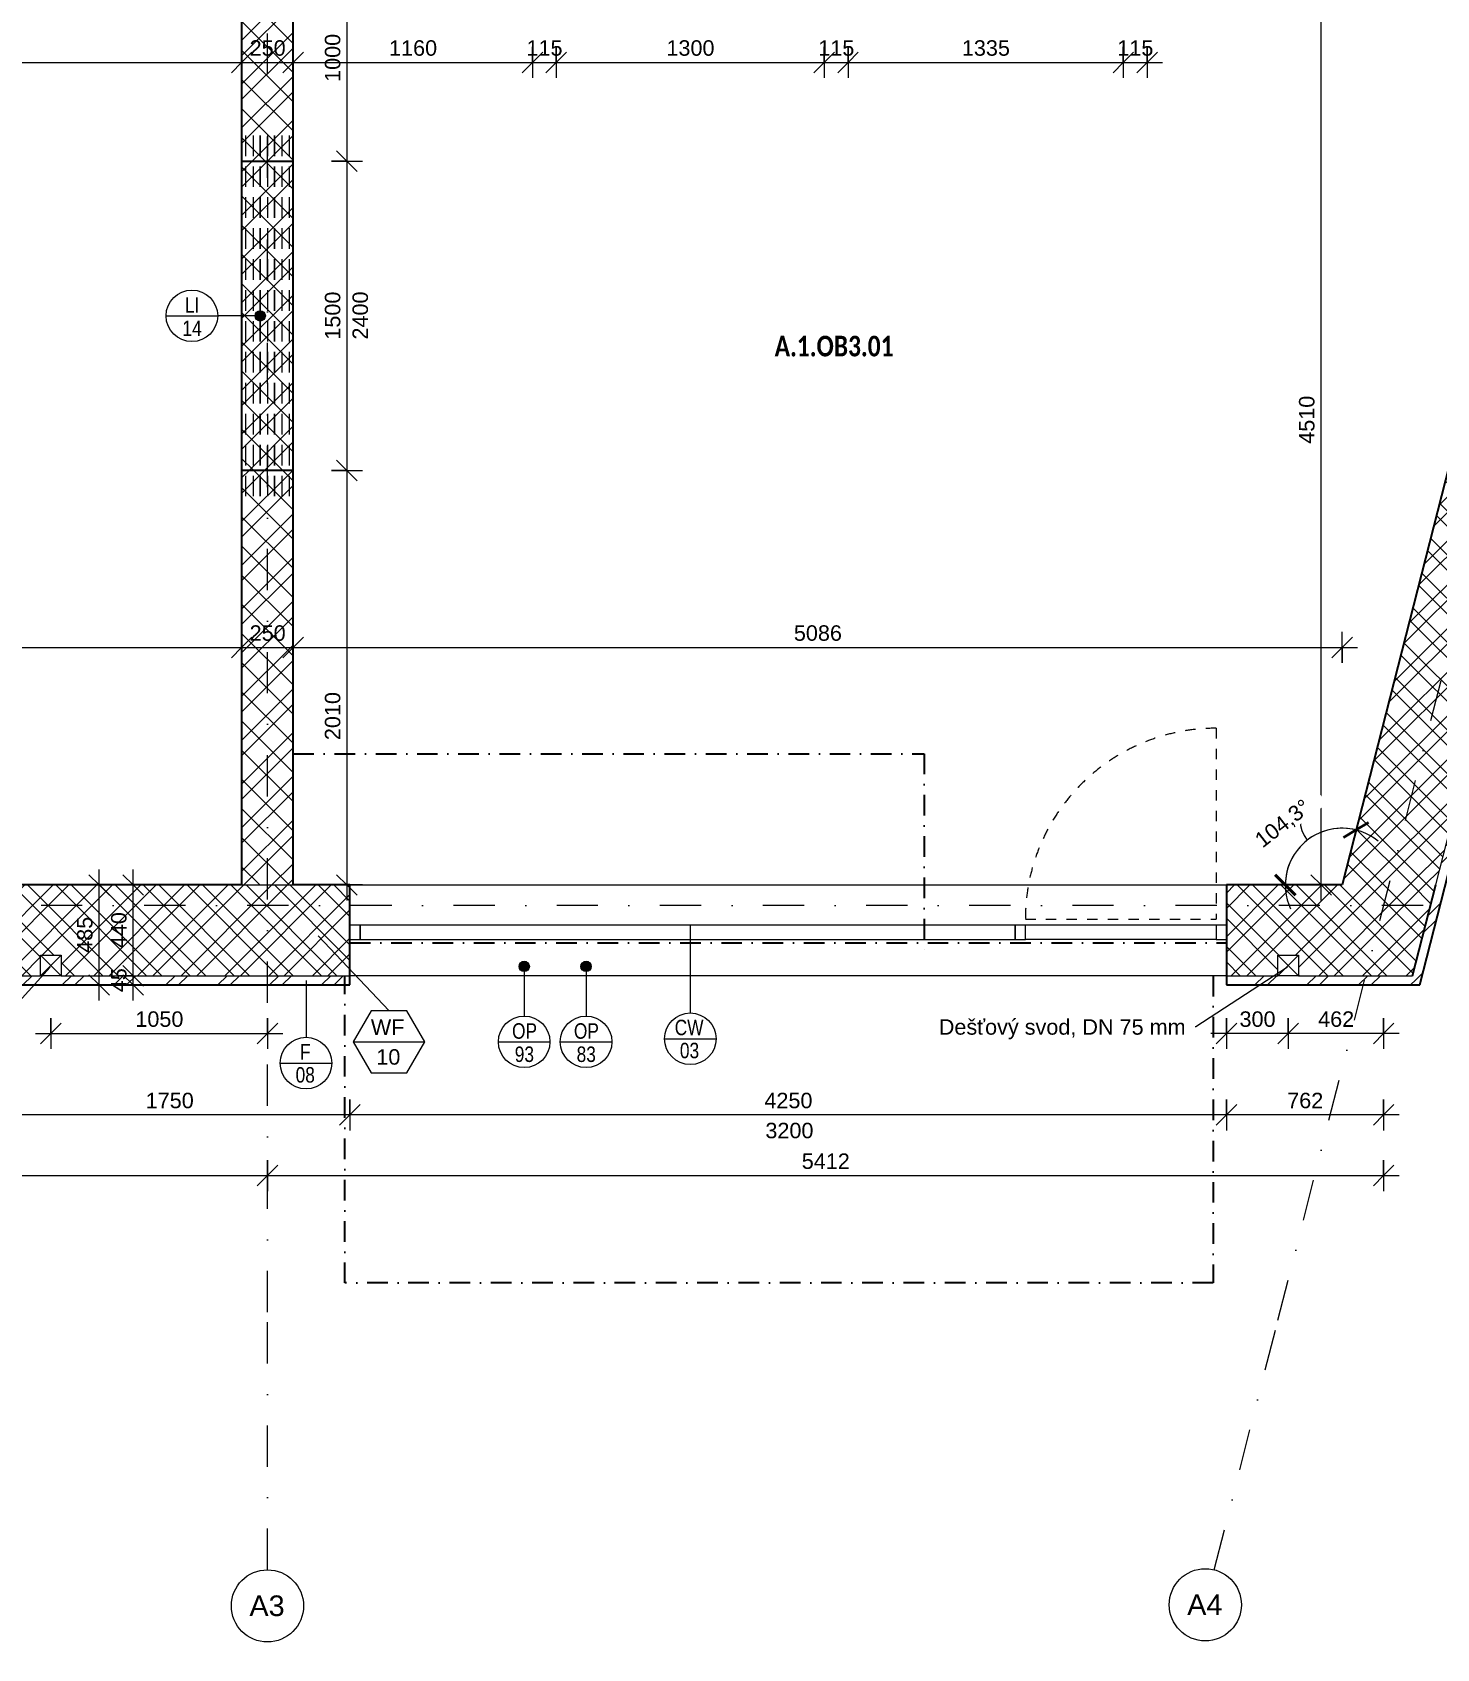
# Model space of a CAD drawing. Header units: millimetres. Extents: x -2616 to 42510, y -3604 to 14792.
# Drawn here: x 15060 to 21869, y -3604 to 4235 of the extents above; entities that cross this region are included whole.
import ezdxf

# ---------------------------------------------------------------- set-up
doc = ezdxf.new("R2010")
doc.units = ezdxf.units.MM
for name, pattern in [('HA_Dash_2mm-S1mm', [100, 50, -50]), ('HA_Dash_3mm-S1mm', [150, 100, -50]), ('HA_DashDot_10mm-S3mm', [500, 200, -150, 0, -150]), ('HA_DashDot_4mm-S1mm', [200, 100, -50, 0, -50])]:
    doc.linetypes.add(name, pattern=pattern)
for name, color, linetype, lineweight in [('A-____-____-DIMS', 9, 'Continuous', 5), ('A-____-____-DIMS-50', 9, 'Continuous', 5), ('A-AREA-____-IDEN', 9, 'Continuous', 9), ('A-DOOR-____-OTLN', 9, 'Continuous', 9), ('A-FLOR-____-OVHD', 9, 'HA_DashDot_4mm-S1mm', 25), ('A-GENM-____-HDLN', 9, 'HA_Dash_3mm-S1mm', 9), ('A-GENM-____-IDEN', 9, 'Continuous', 9), ('A-GENM-____-OTLN', 9, 'Continuous', 9), ('A-GLAZ-CURT-MCUT', 9, 'Continuous', 5), ('A-GLAZ-CURT-OTLN', 9, 'Continuous', 5), ('A-GLAZ-CWMG-MCUT', 9, 'Continuous', 5), ('A-GLAZ-CWMG-OTLN', 9, 'Continuous', 5), ('A-WALL-____-IDEN', 9, 'Continuous', 9), ('A-WALL-____-MCUT', 9, 'Continuous', 25), ('A-WALL-____-OTLN', 9, 'Continuous', 9), ('A-WALL-____-PATT', 9, 'Continuous', 25), ('G-____-____-TEXT', 9, 'Continuous', 5), ('I-WALL-____-MCUT', 9, 'Continuous', 25), ('M-HVAC-DUCT-OTLN', 9, 'Continuous', 9), ('S-GRID-____-IDEN', 9, 'Continuous', 9), ('S-GRID-____-OTLN', 9, 'Continuous', 5)]:
    doc.layers.add(name, color=color, linetype=linetype, lineweight=lineweight)
doc.styles.add('Arial', font='arial.ttf', dxfattribs={"height": 100})
doc.styles.add('Arial_1', font='arial.ttf', dxfattribs={"height": 75})
doc.styles.add('Arial_2', font='arial.ttf', dxfattribs={"width": 0.8, "height": 75})
doc.styles.add('Calibri_B', font='calibrib.ttf', dxfattribs={"width": 0.8, "height": 100})
doc.dimstyles.new('Diagonal_-_1_5mm_Arial', dxfattribs={"dimscale": 304.8, "dimtxt": 76.519455, "dimasz": 0.328084, "dimexe": 0.393701, "dimexo": 0.246063, "dimgap": 0.287073, "dimtad": 1, "dimdec": 0, "dimzin": 0, "dimdsep": 46, "dimtxsty": 'Arial_1', "dimblk1": 'OBLIQUE', "dimblk2": 'OBLIQUE', "dimsah": 1, "dimcen": 0.09, "dimdle": 0.393701, "dimadec": 1, "dimazin": 0, "dimtfac": 1, "dimtdec": 4, "dimtix": 1, "dimtmove": 1, "dimatfit": 3, "dimfxl": 1, "dimtvp": 1, "dimtfill": 1, "dimtolj": 1, "dimtzin": 0, "dimarcsym": 2})
doc.dimstyles.new('Inner_Dimensions', dxfattribs={"dimscale": 304.8, "dimtxt": 76.519455, "dimasz": 0.328084, "dimexe": 0.246063, "dimexo": 0.0625, "dimgap": 0.032808, "dimtad": 1, "dimdec": 0, "dimzin": 0, "dimdsep": 46, "dimtxsty": 'Arial_1', "dimblk1": 'OBLIQUE', "dimblk2": 'OBLIQUE', "dimsah": 1, "dimcen": 0.09, "dimdle": 0.246063, "dimazin": 0, "dimtfac": 1, "dimtdec": 4, "dimtix": 1, "dimtmove": 0, "dimatfit": 3, "dimfxl": 0.246063, "dimfxlon": 1, "dimtvp": 1, "dimtolj": 1, "dimtzin": 0, "dimlwd": 9, "dimlwe": 9, "dimarcsym": 2})
doc.dimstyles.new('Inner_Dimensions_2', dxfattribs={"dimscale": 304.8, "dimtxt": 76.519455, "dimasz": 0.328084, "dimexe": 0.246063, "dimexo": 0.0625, "dimgap": 0.032808, "dimtad": 1, "dimdec": 0, "dimzin": 0, "dimdsep": 46, "dimtxsty": 'Arial_1', "dimblk1": 'OBLIQUE', "dimblk2": 'OBLIQUE', "dimsah": 1, "dimcen": 0.09, "dimdle": 0.246063, "dimazin": 0, "dimtfac": 1, "dimtdec": 4, "dimtix": 1, "dimtmove": 2, "dimatfit": 3, "dimfxl": 0.246063, "dimfxlon": 1, "dimtvp": 1, "dimtolj": 1, "dimtzin": 0, "dimlwd": 9, "dimlwe": 9, "dimarcsym": 2})
pattern_1 = [(45, (0, 0), (-106.066, 106.066), []), (45, (75, 0), (-106.066, 106.066), []), (315, (0, 0), (106.066, 106.066), []), (315, (75, 0), (106.066, 106.066), [])]
pattern_2 = [(45, (0, 0), (-106.066, 106.066), []), (45, (75, 0), (-106.066, 106.066), []), (315, (0, 0), (70.7107, 70.7107), [])]
pattern_3 = [(45, (0, 0), (-125.7236, 125.7236), []), (45, (0, 190.5), (-125.7236, 125.7236), [])]

# ---------------------------------------------------------------- blocks, each defined once
blk = doc.blocks.new('Systémový panel - Sklo-2012829-DSP_1NP-A')
at = {"layer": 'A-GLAZ-CURT-MCUT'}
for p, q in [((1587.5, 0), (-1587.5, 0)), ((-1587.5, 0), (-1587.5, -70)), ((1587.5, -70), (1587.5, 0)), ((-1587.5, -70), (1587.5, -70))]:
    blk.add_line(p, q, dxfattribs=at)
blk = doc.blocks.new('Obdélníková příčel - 50x70mm EXT-2011740-DSP_1NP-A')
at = {"layer": 'A-GLAZ-CWMG-MCUT'}
for p, q in [((-50, 70), (0, 70)), ((-50, 0), (-50, 70)), ((0, 0), (-50, 0)), ((0, 70), (0, 0))]:
    blk.add_line(p, q, dxfattribs=at)
blk = doc.blocks.new('ABMV_CW_Single_Swing_Generic - Ex_Glass_SKLOPNE-2012392-DSP_1NP-A')
at = {"layer": 'A-DOOR-____-OTLN', "linetype": 'HA_Dash_2mm-S1mm', "lineweight": 5}
for p in [(462.5, 955), (-462.5, 30)]:
    blk.add_line(p, (462.5, 30), dxfattribs=at)
blk.add_arc((462.5, 30), 925, 90, 180, dxfattribs=at)
blk = doc.blocks.new('Obdélníková příčel - 50x70mm EXT-1501721-DSP_1NP-A')
at = {"layer": 'A-GLAZ-CWMG-OTLN'}
for p, q in [((14800, -95), (13875, -95)), ((14800, -165), (13875, -165))]:
    blk.add_line(p, q, dxfattribs=at)
blk = doc.blocks.new('Obdélníková příčel - 50x70mm EXT-2011734-DSP_1NP-A')
at = {"layer": 'A-GLAZ-CWMG-MCUT'}
for p, q in [((-25, 70), (25, 70)), ((-25, 0), (-25, 70)), ((25, 0), (-25, 0)), ((25, 70), (25, 0))]:
    blk.add_line(p, q, dxfattribs=at)
blk = doc.blocks.new('TB_Porotherm KP7_1750mm - TB_Porotherm KP7_1750mm-1974515-DSP_1NP-A')
at = {"layer": 'A-GENM-____-HDLN'}
for p, q in [((-875, 35), (875, 35)), ((-875, 0), (875, 0)), ((875, -35), (-875, -35))]:
    blk.add_line(p, q, dxfattribs=at)
blk = doc.blocks.new('Obdélníková příčel - 50x70mm EXT-2011748-DSP_1NP-A')
at = {"layer": 'A-GLAZ-CWMG-MCUT'}
for p, q in [((0, 70), (-50, 70)), ((-50, 70), (-50, 0)), ((-50, 0), (0, 0)), ((0, 0), (0, 70))]:
    blk.add_line(p, q, dxfattribs=at)
blk = doc.blocks.new('Grid - Radius 3_5mm-353793-DSP_1NP-A')
at = {"layer": 'S-GRID-____-IDEN'}
blk.add_circle((0, 0), 3.5, dxfattribs=at)
blk = doc.blocks.new('DIMBLOCK1-DSP_1NP-A')
at = {"layer": 'A-____-____-DIMS-50', "lineweight": 9}
for p, q in [((21309.1, 4610), (21259.1, 4660)), ((21234.1, 4610), (21384.1, 4610)), ((21309.1, 4610), (21234.1, 4610)), ((21309.1, 25), (21309.1, 4610)), ((21309.1, 4610), (21359.1, 4560)), ((21234.1, 100), (21384.1, 100)), ((21309.1, 100), (21234.1, 100)), ((21309.1, 100), (21259.1, 150)), ((21309.1, 100), (21359.1, 50))]:
    blk.add_line(p, q, dxfattribs=at)
at = {"layer": 'A-____-____-DIMS-50', "color": 0, "lineweight": 9, "insert": (21201.7, 2239.6), "char_height": 75, "width": 276.883, "attachment_point": 1, "rotation": 90, "line_spacing_factor": 0.941778, "style": 'Arial_1'}
blk.add_mtext('4510', dxfattribs=at)
blk = doc.blocks.new('_Oblique')
at = {"color": 0, "linetype": 'ByBlock', "lineweight": -2}
blk.add_line((-0.5, -0.5), (0.5, 0.5), dxfattribs=at)
blk = doc.blocks.new('DIMBLOCK56-DSP_1NP-A')
at = {"layer": 'A-____-____-DIMS-50', "lineweight": 9}
for p, q in [((16585.6, 4610), (16535.6, 4660)), ((16585.6, 4685), (16585.6, 3610)), ((16660.6, 4610), (16510.6, 4610)), ((16585.6, 4610), (16635.6, 4560)), ((16585.6, 4610), (16660.6, 4610)), ((16510.6, 3610), (16660.6, 3610)), ((16585.6, 3610), (16510.6, 3610)), ((16585.6, 3610), (16535.6, 3660)), ((16585.6, 3610), (16635.6, 3560))]:
    blk.add_line(p, q, dxfattribs=at)
at = {"layer": 'A-____-____-DIMS-50', "color": 0, "lineweight": 9, "insert": (16478.3, 3994.6), "char_height": 75, "width": 276.883, "attachment_point": 1, "rotation": 90, "line_spacing_factor": 0.941778, "style": 'Arial_1'}
blk.add_mtext('1000', dxfattribs=at)
blk = doc.blocks.new('DIMBLOCK57-DSP_1NP-A')
at = {"layer": 'A-____-____-DIMS-50', "lineweight": 9}
for p, q in [((16510.6, 3610), (16660.6, 3610)), ((16585.6, 3610), (16510.6, 3610)), ((16585.6, 3610), (16535.6, 3660)), ((16585.6, 3610), (16585.6, 2110)), ((16585.6, 3610), (16635.6, 3560)), ((16585.6, 2110), (16535.6, 2160)), ((16510.6, 2110), (16660.6, 2110)), ((16585.6, 2110), (16510.6, 2110)), ((16585.6, 2110), (16635.6, 2060))]:
    blk.add_line(p, q, dxfattribs=at)
at = {"layer": 'A-____-____-DIMS-50', "color": 0, "lineweight": 9, "insert": (16478.3, 2744.6), "char_height": 75, "width": 276.883, "attachment_point": 1, "rotation": 90, "line_spacing_factor": 0.941778, "style": 'Arial_1'}
blk.add_mtext('1500', dxfattribs=at)
blk = doc.blocks.new('DIMBLOCK58-DSP_1NP-A')
at = {"layer": 'A-____-____-DIMS-50', "lineweight": 9}
for p, q in [((16585.6, 2110), (16535.6, 2160)), ((16510.6, 2110), (16660.6, 2110)), ((16585.6, 2110), (16510.6, 2110)), ((16585.6, 2110), (16585.6, 25)), ((16585.6, 2110), (16635.6, 2060)), ((16660.6, 100), (16510.6, 100)), ((16585.6, 100), (16535.6, 150)), ((16585.6, 100), (16635.6, 50)), ((16585.6, 100), (16660.6, 100))]:
    blk.add_line(p, q, dxfattribs=at)
at = {"layer": 'A-____-____-DIMS-50', "color": 0, "lineweight": 9, "insert": (16478.3, 802.6), "char_height": 75, "width": 276.883, "attachment_point": 1, "rotation": 90, "line_spacing_factor": 0.941778, "style": 'Arial_1'}
blk.add_mtext('2010', dxfattribs=at)
blk = doc.blocks.new('DIMBLOCK89-DSP_1NP-A')
at = {"layer": 'A-____-____-DIMS-50', "lineweight": 9}
for p, q in [((20850, -940), (20850, -1090)), ((20850, -1015), (20850, -940)), ((21612.3, -940), (21612.3, -1090)), ((21612.3, -1015), (21612.3, -940)), ((20850, -1015), (20800, -1065)), ((20850, -1015), (20900, -965)), ((21687.3, -1015), (20850, -1015)), ((21612.3, -1015), (21562.3, -1065)), ((21612.3, -1015), (21662.3, -965))]:
    blk.add_line(p, q, dxfattribs=at)
at = {"layer": 'A-____-____-DIMS-50', "color": 0, "lineweight": 9, "insert": (21144.6, -907.6), "char_height": 75, "width": 207.662, "attachment_point": 1, "line_spacing_factor": 0.941778, "style": 'Arial_1'}
blk.add_mtext('762', dxfattribs=at)
blk = doc.blocks.new('DIMBLOCK90-DSP_1NP-A')
at = {"layer": 'A-____-____-DIMS-50', "lineweight": 9}
for p, q in [((16600, -940), (16600, -1090)), ((16600, -1015), (16600, -940)), ((20850, -940), (20850, -1090)), ((20850, -1015), (20850, -940)), ((16600, -1015), (16550, -1065)), ((16600, -1015), (16650, -965)), ((20850, -1015), (16600, -1015)), ((20850, -1015), (20800, -1065)), ((20850, -1015), (20900, -965))]:
    blk.add_line(p, q, dxfattribs=at)
at = {"layer": 'A-____-____-DIMS-50', "color": 0, "lineweight": 9, "insert": (18609.6, -907.6), "char_height": 75, "width": 276.883, "attachment_point": 1, "line_spacing_factor": 0.941778, "style": 'Arial_1'}
blk.add_mtext('4250', dxfattribs=at)
blk = doc.blocks.new('DIMBLOCK91-DSP_1NP-A')
at = {"layer": 'A-____-____-DIMS-50', "lineweight": 9}
for p, q in [((14850, -940), (14850, -1090)), ((14850, -1015), (14850, -940)), ((16600, -940), (16600, -1090)), ((16600, -1015), (16600, -940)), ((14850, -1015), (14800, -1065)), ((14850, -1015), (14900, -965)), ((16600, -1015), (14850, -1015)), ((16600, -1015), (16550, -1065)), ((16600, -1015), (16650, -965))]:
    blk.add_line(p, q, dxfattribs=at)
at = {"layer": 'A-____-____-DIMS-50', "color": 0, "lineweight": 9, "insert": (15609.6, -907.6), "char_height": 75, "width": 276.883, "attachment_point": 1, "line_spacing_factor": 0.941778, "style": 'Arial_1'}
blk.add_mtext('1750', dxfattribs=at)
blk = doc.blocks.new('DIMBLOCK117-DSP_1NP-A')
at = {"layer": 'A-____-____-DIMS-50', "lineweight": 9}
for p, q in [((8225, 1326.9), (8225, 1176.9)), ((8225, 1251.9), (8225, 1326.9)), ((8225, 1251.9), (8275, 1301.9)), ((16075, 1326.9), (16075, 1176.9)), ((16075, 1251.9), (16075, 1326.9)), ((16075, 1251.9), (16125, 1301.9)), ((8225, 1251.9), (8175, 1201.9)), ((8225, 1251.9), (16075, 1251.9)), ((16075, 1251.9), (16025, 1201.9))]:
    blk.add_line(p, q, dxfattribs=at)
at = {"layer": 'A-____-____-DIMS-50', "color": 0, "lineweight": 9, "insert": (12034.6, 1359.3), "char_height": 75, "width": 276.883, "attachment_point": 1, "line_spacing_factor": 0.941778, "style": 'Arial_1'}
blk.add_mtext('7850', dxfattribs=at)
blk = doc.blocks.new('DIMBLOCK118-DSP_1NP-A')
at = {"layer": 'A-____-____-DIMS-50', "lineweight": 9}
for p, q in [((16075, 1326.9), (16075, 1176.9)), ((16075, 1251.9), (16075, 1326.9)), ((16075, 1251.9), (16125, 1301.9)), ((16325, 1326.9), (16325, 1176.9)), ((16325, 1251.9), (16325, 1326.9)), ((16325, 1251.9), (16375, 1301.9)), ((16075, 1251.9), (16025, 1201.9)), ((16075, 1251.9), (16325, 1251.9)), ((16325, 1251.9), (16275, 1201.9))]:
    blk.add_line(p, q, dxfattribs=at)
at = {"layer": 'A-____-____-DIMS-50', "color": 0, "lineweight": 9, "insert": (16113.5, 1359.3), "char_height": 75, "width": 207.662, "attachment_point": 1, "line_spacing_factor": 0.941778, "style": 'Arial_1'}
blk.add_mtext('250', dxfattribs=at)
blk = doc.blocks.new('DIMBLOCK119-DSP_1NP-A')
at = {"layer": 'A-____-____-DIMS-50', "lineweight": 9}
for p, q in [((16325, 1326.9), (16325, 1176.9)), ((16325, 1251.9), (16325, 1326.9)), ((16325, 1251.9), (16375, 1301.9)), ((21410.8, 1176.9), (21410.8, 1326.9)), ((21410.8, 1251.9), (21460.8, 1301.9)), ((16325, 1251.9), (16275, 1201.9)), ((16325, 1251.9), (21485.8, 1251.9)), ((21410.8, 1251.9), (21360.8, 1201.9)), ((21410.8, 1251.9), (21410.8, 1176.9))]:
    blk.add_line(p, q, dxfattribs=at)
at = {"layer": 'A-____-____-DIMS-50', "color": 0, "lineweight": 9, "insert": (18752.5, 1359.3), "char_height": 75, "width": 276.883, "attachment_point": 1, "line_spacing_factor": 0.941778, "style": 'Arial_1'}
blk.add_mtext('5086', dxfattribs=at)
blk = doc.blocks.new('HA_TAG_GM_Products - Generic-588599-DSP_1NP-A')
at = {"layer": 'A-GENM-____-IDEN'}
blk.add_line((-2.5, 0), (2.5, 0), dxfattribs=at)
blk.add_circle((0, 0), 2.5, dxfattribs=at)
blk = doc.blocks.new('DIMBLOCK160-DSP_1NP-A')
at = {"layer": 'A-____-____-DIMS-50', "lineweight": 9}
for p, q in [((8100, -1234.2), (8100, -1384.2)), ((8100, -1309.2), (8100, -1234.2)), ((16200, -1234.2), (16200, -1384.2)), ((16200, -1309.2), (16200, -1234.2)), ((8100, -1309.2), (8050, -1359.2)), ((8100, -1309.2), (8150, -1259.2)), ((8100, -1309.2), (16200, -1309.2)), ((16200, -1309.2), (16150, -1359.2)), ((16200, -1309.2), (16250, -1259.2))]:
    blk.add_line(p, q, dxfattribs=at)
at = {"layer": 'A-____-____-DIMS-50', "color": 0, "lineweight": 9, "insert": (12034.6, -1201.9), "char_height": 75, "width": 276.883, "attachment_point": 1, "line_spacing_factor": 0.941778, "style": 'Arial_1'}
blk.add_mtext('8100', dxfattribs=at)
blk = doc.blocks.new('DIMBLOCK161-DSP_1NP-A')
at = {"layer": 'A-____-____-DIMS-50', "lineweight": 9}
for p, q in [((16200, -1234.2), (16200, -1384.2)), ((16200, -1309.2), (16200, -1234.2)), ((21612.3, -1234.2), (21612.3, -1384.2)), ((21612.3, -1309.2), (21612.3, -1234.2)), ((16200, -1309.2), (16150, -1359.2)), ((16200, -1309.2), (16250, -1259.2)), ((16200, -1309.2), (21687.3, -1309.2)), ((21612.3, -1309.2), (21562.3, -1359.2)), ((21612.3, -1309.2), (21662.3, -1259.2))]:
    blk.add_line(p, q, dxfattribs=at)
at = {"layer": 'A-____-____-DIMS-50', "color": 0, "lineweight": 9, "insert": (18790.8, -1201.9), "char_height": 75, "width": 276.883, "attachment_point": 1, "line_spacing_factor": 0.941778, "style": 'Arial_1'}
blk.add_mtext('5412', dxfattribs=at)
blk = doc.blocks.new('HA_TAG_cWA - Default-922888-DSP_1NP-A')
at = {"layer": 'A-WALL-____-IDEN'}
blk.add_line((-2.5, 0), (2.5, 0), dxfattribs=at)
blk.add_circle((0, 0), 2.5, dxfattribs=at)
blk = doc.blocks.new('DIMBLOCK189-DSP_1NP-A')
at = {"layer": 'A-____-____-DIMS-50', "lineweight": 9}
for p, q in [((15149.8, -545.3), (15149.8, -695.3)), ((15149.8, -620.3), (15149.8, -545.3)), ((16200, -545.3), (16200, -695.3)), ((16200, -620.3), (16200, -545.3)), ((15074.8, -620.3), (16275, -620.3)), ((15149.8, -620.3), (15099.8, -670.3)), ((15149.8, -620.3), (15199.8, -570.3)), ((16200, -620.3), (16150, -670.3)), ((16200, -620.3), (16250, -570.3))]:
    blk.add_line(p, q, dxfattribs=at)
at = {"layer": 'A-____-____-DIMS-50', "color": 0, "lineweight": 9, "insert": (15559.5, -512.9), "char_height": 75, "width": 276.883, "attachment_point": 1, "line_spacing_factor": 0.941778, "style": 'Arial_1'}
blk.add_mtext('1050', dxfattribs=at)
blk = doc.blocks.new('DIMBLOCK190-DSP_1NP-A')
at = {"layer": 'A-____-____-DIMS-50', "lineweight": 9}
for p, q in [((21149.9, -545.3), (21149.9, -695.3)), ((21149.9, -620.3), (21149.9, -545.3)), ((21612.3, -545.3), (21612.3, -695.3)), ((21612.3, -620.3), (21612.3, -545.3)), ((21149.9, -620.3), (21099.9, -670.3)), ((21149.9, -620.3), (21199.9, -570.3)), ((21687.3, -620.3), (21149.9, -620.3)), ((21612.3, -620.3), (21562.3, -670.3)), ((21612.3, -620.3), (21662.3, -570.3))]:
    blk.add_line(p, q, dxfattribs=at)
at = {"layer": 'A-____-____-DIMS-50', "color": 0, "lineweight": 9, "insert": (21294.6, -512.9), "char_height": 75, "width": 207.662, "attachment_point": 1, "line_spacing_factor": 0.941778, "style": 'Arial_1'}
blk.add_mtext('462', dxfattribs=at)
blk = doc.blocks.new('DIMBLOCK191-DSP_1NP-A')
at = {"layer": 'A-____-____-DIMS-50', "lineweight": 9}
for p, q in [((20850, -545.3), (20850, -695.3)), ((20850, -620.3), (20850, -545.3)), ((21149.9, -545.3), (21149.9, -695.3)), ((21149.9, -620.3), (21149.9, -545.3)), ((21149.9, -620.3), (20775, -620.3)), ((20850, -620.3), (20800, -670.3)), ((20850, -620.3), (20900, -570.3)), ((21149.9, -620.3), (21099.9, -670.3)), ((21149.9, -620.3), (21199.9, -570.3))]:
    blk.add_line(p, q, dxfattribs=at)
at = {"layer": 'A-____-____-DIMS-50', "color": 0, "lineweight": 9, "insert": (20913.4, -512.9), "char_height": 75, "width": 207.662, "attachment_point": 1, "line_spacing_factor": 0.941778, "style": 'Arial_1'}
blk.add_mtext('300', dxfattribs=at)
blk = doc.blocks.new('DIMBLOCK192-DSP_1NP-A')
at = {"layer": 'A-____-____-DIMS-50'}
for p, q in [((21478.8, 366.7), (21519.6, 526.6)), ((21478.8, 366.7), (21449.1, 250.4)), ((21478.8, 366.7), (21478.8, 366.7)), ((21135.5, 100), (20970.5, 100)), ((21135.5, 100), (21255.5, 100))]:
    blk.add_line(p, q, dxfattribs=at)
at = {"layer": 'A-____-____-DIMS-50', "lineweight": 40}
for p, q in [((21478.8, 366.7), (21539.6, 402.8)), ((21478.8, 366.7), (21418, 330.6)), ((21135.5, 100), (21085.5, 150)), ((21135.5, 100), (21185.5, 50))]:
    blk.add_line(p, q, dxfattribs=at)
at = {"layer": 'A-____-____-DIMS-50'}
for start, end in [(75.69007, 180), (50.70796, 204.98211)]:
    blk.add_arc((21410.8, 100), 275.2, start, end, dxfattribs=at)
blk.add_ellipse((21325.7, 382.4), major_axis=(-84.3, 108.5), ratio=0.771958, start_param=0, end_param=1.570796, dxfattribs=at)
at = {"layer": 'A-____-____-DIMS-50', "color": 0, "insert": (20978.8, 335.7), "char_height": 75, "width": 363.055, "attachment_point": 1, "rotation": 37.84503, "line_spacing_factor": 0.941778, "style": 'Arial_1', "bg_fill": 3, "box_fill_scale": 1.25, "bg_fill_color": 256, "bg_fill_true_color": 13158600, "bg_fill_transparency": 0}
blk.add_mtext('104,3°', dxfattribs=at)
blk = doc.blocks.new('DIMBLOCK197-DSP_1NP-A')
at = {"layer": 'A-____-____-DIMS-50', "lineweight": 9}
for p, q in [((15384, -460), (15384, 175)), ((15309, 100), (15459, 100)), ((15384, 100), (15309, 100)), ((15384, 100), (15334, 150)), ((15384, 100), (15434, 50)), ((15309, -385), (15459, -385)), ((15384, -385), (15309, -385)), ((15384, -385), (15334, -335)), ((15384, -385), (15434, -435))]:
    blk.add_line(p, q, dxfattribs=at)
at = {"layer": 'A-____-____-DIMS-50', "color": 0, "lineweight": 9, "insert": (15276.6, -229), "char_height": 75, "width": 207.662, "attachment_point": 1, "rotation": 90, "line_spacing_factor": 0.941778, "style": 'Arial_1'}
blk.add_mtext('485', dxfattribs=at)
blk = doc.blocks.new('DIMBLOCK198-DSP_1NP-A')
at = {"layer": 'A-____-____-DIMS-50', "lineweight": 9}
for p, q in [((15549, -340), (15499, -290)), ((15474, -340), (15624, -340)), ((15549, -340), (15474, -340)), ((15474, -385), (15624, -385)), ((15549, -385), (15474, -385)), ((15549, -385), (15499, -335)), ((15549, -460), (15549, -340)), ((15549, -340), (15599, -390)), ((15549, -385), (15599, -435))]:
    blk.add_line(p, q, dxfattribs=at)
at = {"layer": 'A-____-____-DIMS-50', "color": 0, "lineweight": 9, "insert": (15441.6, -420.2), "char_height": 75, "width": 138.441, "attachment_point": 1, "rotation": 90, "line_spacing_factor": 0.941778, "style": 'Arial_1'}
blk.add_mtext('45', dxfattribs=at)
blk = doc.blocks.new('DIMBLOCK199-DSP_1NP-A')
at = {"layer": 'A-____-____-DIMS-50', "lineweight": 9}
for p, q in [((15549, -340), (15549, 175)), ((15474, 100), (15624, 100)), ((15549, 100), (15474, 100)), ((15549, 100), (15499, 150)), ((15549, 100), (15599, 50)), ((15549, -340), (15499, -290)), ((15474, -340), (15624, -340)), ((15549, -340), (15474, -340)), ((15549, -340), (15599, -390))]:
    blk.add_line(p, q, dxfattribs=at)
at = {"layer": 'A-____-____-DIMS-50', "color": 0, "lineweight": 9, "insert": (15441.6, -206.5), "char_height": 75, "width": 207.662, "attachment_point": 1, "rotation": 90, "line_spacing_factor": 0.941778, "style": 'Arial_1'}
blk.add_mtext('440', dxfattribs=at)
blk = doc.blocks.new('DIMBLOCK215-DSP_1NP-A')
at = {"layer": 'A-____-____-DIMS-50', "lineweight": 9}
for p, q in [((12790, 4164.1), (12790, 4014.1)), ((12790, 4089.1), (12790, 4164.1)), ((16075, 4164.1), (16075, 4014.1)), ((16075, 4089.1), (16075, 4164.1)), ((12790, 4089.1), (12740, 4039.1)), ((12790, 4089.1), (12840, 4139.1)), ((12790, 4089.1), (16075, 4089.1)), ((16075, 4089.1), (16025, 4039.1)), ((16075, 4089.1), (16125, 4139.1))]:
    blk.add_line(p, q, dxfattribs=at)
at = {"layer": 'A-____-____-DIMS-50', "color": 0, "lineweight": 9, "insert": (14317.1, 4196.5), "char_height": 75, "width": 276.883, "attachment_point": 1, "line_spacing_factor": 0.941778, "style": 'Arial_1'}
blk.add_mtext('3285', dxfattribs=at)
blk = doc.blocks.new('DIMBLOCK216-DSP_1NP-A')
at = {"layer": 'A-____-____-DIMS-50', "lineweight": 9}
for p, q in [((16075, 4164.1), (16075, 4014.1)), ((16075, 4089.1), (16075, 4164.1)), ((16325, 4164.1), (16325, 4014.1)), ((16325, 4089.1), (16325, 4164.1)), ((16075, 4089.1), (16025, 4039.1)), ((16075, 4089.1), (16125, 4139.1)), ((16075, 4089.1), (16325, 4089.1)), ((16325, 4089.1), (16275, 4039.1)), ((16325, 4089.1), (16375, 4139.1))]:
    blk.add_line(p, q, dxfattribs=at)
at = {"layer": 'A-____-____-DIMS-50', "color": 0, "lineweight": 9, "insert": (16113.5, 4196.5), "char_height": 75, "width": 207.662, "attachment_point": 1, "line_spacing_factor": 0.941778, "style": 'Arial_1'}
blk.add_mtext('250', dxfattribs=at)
blk = doc.blocks.new('DIMBLOCK217-DSP_1NP-A')
at = {"layer": 'A-____-____-DIMS-50', "lineweight": 9}
for p, q in [((16325, 4164.1), (16325, 4014.1)), ((16325, 4089.1), (16325, 4164.1)), ((17485, 4164.1), (17485, 4014.1)), ((17485, 4089.1), (17485, 4164.1)), ((16325, 4089.1), (16275, 4039.1)), ((16325, 4089.1), (16375, 4139.1)), ((16325, 4089.1), (17485, 4089.1)), ((17485, 4089.1), (17435, 4039.1)), ((17485, 4089.1), (17535, 4139.1))]:
    blk.add_line(p, q, dxfattribs=at)
at = {"layer": 'A-____-____-DIMS-50', "color": 0, "lineweight": 9, "insert": (16789.6, 4196.5), "char_height": 75, "width": 276.883, "attachment_point": 1, "line_spacing_factor": 0.941778, "style": 'Arial_1'}
blk.add_mtext('1160', dxfattribs=at)
blk = doc.blocks.new('DIMBLOCK218-DSP_1NP-A')
at = {"layer": 'A-____-____-DIMS-50', "lineweight": 9}
for p, q in [((17485, 4164.1), (17485, 4014.1)), ((17485, 4089.1), (17485, 4164.1)), ((17600, 4164.1), (17600, 4014.1)), ((17600, 4089.1), (17600, 4164.1)), ((17485, 4089.1), (17435, 4039.1)), ((17485, 4089.1), (17535, 4139.1)), ((17485, 4089.1), (17600, 4089.1)), ((17600, 4089.1), (17550, 4039.1)), ((17600, 4089.1), (17650, 4139.1))]:
    blk.add_line(p, q, dxfattribs=at)
at = {"layer": 'A-____-____-DIMS-50', "color": 0, "lineweight": 9, "insert": (17456, 4196.5), "char_height": 75, "width": 207.662, "attachment_point": 1, "line_spacing_factor": 0.941778, "style": 'Arial_1'}
blk.add_mtext('115', dxfattribs=at)
blk = doc.blocks.new('DIMBLOCK219-DSP_1NP-A')
at = {"layer": 'A-____-____-DIMS-50', "lineweight": 9}
for p, q in [((17600, 4164.1), (17600, 4014.1)), ((17600, 4089.1), (17600, 4164.1)), ((18900, 4164.1), (18900, 4014.1)), ((18900, 4089.1), (18900, 4164.1)), ((17600, 4089.1), (17550, 4039.1)), ((17600, 4089.1), (17650, 4139.1)), ((17600, 4089.1), (18900, 4089.1)), ((18900, 4089.1), (18850, 4039.1)), ((18900, 4089.1), (18950, 4139.1))]:
    blk.add_line(p, q, dxfattribs=at)
at = {"layer": 'A-____-____-DIMS-50', "color": 0, "lineweight": 9, "insert": (18134.6, 4196.5), "char_height": 75, "width": 276.883, "attachment_point": 1, "line_spacing_factor": 0.941778, "style": 'Arial_1'}
blk.add_mtext('1300', dxfattribs=at)
blk = doc.blocks.new('DIMBLOCK220-DSP_1NP-A')
at = {"layer": 'A-____-____-DIMS-50', "lineweight": 9}
for p, q in [((18900, 4164.1), (18900, 4014.1)), ((18900, 4089.1), (18900, 4164.1)), ((19015, 4164.1), (19015, 4014.1)), ((19015, 4089.1), (19015, 4164.1)), ((18900, 4089.1), (18850, 4039.1)), ((18900, 4089.1), (18950, 4139.1)), ((18900, 4089.1), (19015, 4089.1)), ((19015, 4089.1), (18965, 4039.1)), ((19015, 4089.1), (19065, 4139.1))]:
    blk.add_line(p, q, dxfattribs=at)
at = {"layer": 'A-____-____-DIMS-50', "color": 0, "lineweight": 9, "insert": (18871, 4196.5), "char_height": 75, "width": 207.662, "attachment_point": 1, "line_spacing_factor": 0.941778, "style": 'Arial_1'}
blk.add_mtext('115', dxfattribs=at)
blk = doc.blocks.new('DIMBLOCK221-DSP_1NP-A')
at = {"layer": 'A-____-____-DIMS-50', "lineweight": 9}
for p, q in [((19015, 4164.1), (19015, 4014.1)), ((19015, 4089.1), (19015, 4164.1)), ((20350, 4164.1), (20350, 4014.1)), ((20350, 4089.1), (20350, 4164.1)), ((19015, 4089.1), (18965, 4039.1)), ((19015, 4089.1), (19065, 4139.1)), ((19015, 4089.1), (20350, 4089.1)), ((20350, 4089.1), (20300, 4039.1)), ((20350, 4089.1), (20400, 4139.1))]:
    blk.add_line(p, q, dxfattribs=at)
at = {"layer": 'A-____-____-DIMS-50', "color": 0, "lineweight": 9, "insert": (19567.1, 4196.5), "char_height": 75, "width": 276.883, "attachment_point": 1, "line_spacing_factor": 0.941778, "style": 'Arial_1'}
blk.add_mtext('1335', dxfattribs=at)
blk = doc.blocks.new('DIMBLOCK222-DSP_1NP-A')
at = {"layer": 'A-____-____-DIMS-50', "lineweight": 9}
for p, q in [((20350, 4164.1), (20350, 4014.1)), ((20350, 4089.1), (20350, 4164.1)), ((20465, 4164.1), (20465, 4014.1)), ((20465, 4089.1), (20465, 4164.1)), ((20350, 4089.1), (20300, 4039.1)), ((20350, 4089.1), (20400, 4139.1)), ((20350, 4089.1), (20540, 4089.1)), ((20465, 4089.1), (20415, 4039.1)), ((20465, 4089.1), (20515, 4139.1))]:
    blk.add_line(p, q, dxfattribs=at)
at = {"layer": 'A-____-____-DIMS-50', "color": 0, "lineweight": 9, "insert": (20321, 4196.5), "char_height": 75, "width": 207.662, "attachment_point": 1, "line_spacing_factor": 0.941778, "style": 'Arial_1'}
blk.add_mtext('115', dxfattribs=at)
blk = doc.blocks.new('HA_TAG_WA_Partitions - Group _ Type Mark-556634-DSP_1NP-A')
at = {"layer": 'A-WALL-____-IDEN'}
for p, q in [((-1.73, 3), (-3.46, 0)), ((1.73, 3), (-1.73, 3)), ((3.46, 0), (1.73, 3)), ((-3.46, 0), (3.46, 0)), ((-3.46, 0), (-1.73, -3)), ((1.73, -3), (3.46, 0)), ((-1.73, -3), (1.73, -3))]:
    blk.add_line(p, q, dxfattribs=at)

msp = doc.modelspace()

# ---------------------------------------------------------------- hatches: boundary and pattern name
at = {"layer": 'A-GENM-____-IDEN'}
h = msp.add_hatch(color=256, dxfattribs=at)
edge = h.paths.add_edge_path()
edge.add_arc((16165, 2860), 25, 0, 360)
h = msp.add_hatch(color=256, dxfattribs=at)
edge = h.paths.add_edge_path()
edge.add_arc((17445, -294.7), 25, 0, 360)
h = msp.add_hatch(color=256, dxfattribs=at)
edge = h.paths.add_edge_path()
edge.add_arc((17745, -294.7), 25, 0, 360)
at = {"layer": 'A-WALL-____-PATT', "lineweight": 5}
h = msp.add_hatch(dxfattribs=at)
h.set_pattern_fill('FP_1', color=256, style=0, pattern_type=2)
h.set_pattern_definition(pattern_1)
h.paths.add_polyline_path([(21864.8, 100), (22578.6, 2898.2), (22152.3, 3006.9), (21410.8, 100)])
h.paths.add_polyline_path([(22825.8, 3867.1), (23667, 7165), (23212.9, 7165), (22399.4, 3975.9), (22622, 3919.1)])
h = msp.add_hatch(dxfattribs=at)
h.set_pattern_fill('FP_4', color=256, style=0, pattern_type=2)
h.set_pattern_definition(pattern_3)
h.paths.add_polyline_path([(21787.6, -385), (22622.2, 2887), (22578.6, 2898.2), (21752.6, -340)])
h.paths.add_polyline_path([(22869.4, 3856), (23724.9, 7210), (23678.5, 7210), (22825.8, 3867.1)])
h = msp.add_hatch(dxfattribs=at)
h.set_pattern_fill('FP_2', color=256, style=0, pattern_type=2)
h.set_pattern_definition(pattern_2)
h.paths.add_polyline_path([(16325, 100), (16325, 2110), (16075, 2110), (16075, 100)])
h.paths.add_polyline_path([(16075, 3610), (16325, 3610), (16325, 6725), (16075, 6725), (16075, 4610)])
h = msp.add_hatch(dxfattribs=at)
h.set_pattern_fill('FP_2', color=256, style=0, pattern_type=2)
h.set_pattern_definition(pattern_2)
h.paths.add_polyline_path([(16075, 2110), (16325, 2110), (16325, 3610), (16075, 3610)])
h = msp.add_hatch(dxfattribs=at)
h.set_pattern_fill('FP_1', color=256, style=0, pattern_type=2)
h.set_pattern_definition(pattern_1)
h.paths.add_polyline_path([(600, -340), (600, 100), (100, 100), (100, -240), (199.8, -240), (199.8, -340)])
h.paths.add_polyline_path([(6975.1, -340), (6975.1, -240), (7075.1, -240), (7075.1, -340), (8475, -340), (8475, 100), (6725, 100), (6725, -340)])
h.paths.add_polyline_path([(15099.8, -340), (15099.8, -240.1), (15199.8, -240.1), (15199.8, -340), (16600, -340), (16600, 100), (14850, 100), (14850, -340)])
h.paths.add_polyline_path([(21099.9, -340), (21099.9, -240.1), (21199.9, -240.1), (21199.9, -340), (21752.6, -340), (21864.8, 100), (20850, 100), (20850, -340)])
h = msp.add_hatch(dxfattribs=at)
h.set_pattern_fill('FP_4', color=256, style=0, pattern_type=2)
h.set_pattern_definition(pattern_3)
h.paths.add_polyline_path([(6725, -385), (8475, -385), (8475, -340), (6725, -340)])
h.paths.add_polyline_path([(-385, -385), (600, -385), (600, -340), (-340, -340)])
h.paths.add_polyline_path([(21787.6, -385), (21752.6, -340), (20850, -340), (20850, -385), (21199.9, -385)])
h.paths.add_polyline_path([(16600, -385), (16600, -340), (14850, -340), (14850, -385), (15199.8, -385)])

# ---------------------------------------------------------------- linework, layer by layer
at = {"layer": 'A-FLOR-____-OVHD'}
for p, q in [((16325, 736.7), (19384.5, 736.7)), ((19384.5, 736.7), (19384.5, -260)), ((16600, -180), (20850, -180)), ((16575, -1830), (16575, -340)), ((20785, -340), (20785, -1830)), ((20785, -1830), (16575, -1830))]:
    msp.add_line(p, q, dxfattribs=at)
at = {"layer": 'A-GENM-____-IDEN'}
for p, q in [((16165, 2860), (15958.7, 2860)), ((17445, -294.7), (17445, -535.7)), ((17745, -294.7), (17745, -535.7))]:
    msp.add_line(p, q, dxfattribs=at)
for centre in [(16165, 2860), (17445, -294.7), (17745, -294.7)]:
    msp.add_circle(centre, 25, dxfattribs=at)
at = {"layer": 'A-WALL-____-IDEN'}
for p, q in [((16445.7, -146.9), (16789.4, -510.7)), ((18250.3, -95), (18250.3, -520.7)), ((16387, -362.5), (16387, -638.8))]:
    msp.add_line(p, q, dxfattribs=at)
at = {"layer": 'A-WALL-____-MCUT'}
for p, q in [((22121.4, 2885.7), (21410.8, 100)), ((21787.6, -385), (22622.2, 2887)), ((16075, 100), (14850, 100)), ((16600, 100), (16325, 100)), ((16600, -385), (16600, 100)), ((21410.8, 100), (20850, 100)), ((20850, 100), (20850, -385)), ((21752.6, -340), (21864.8, 100)), ((14850, -385), (16600, -385)), ((20850, -385), (21787.6, -385))]:
    msp.add_line(p, q, dxfattribs=at)
at = {"layer": 'A-WALL-____-MCUT', "lineweight": 9}
for p, q in [((21864.8, 100), (22578.6, 2898.2)), ((16075, 100), (16325, 100)), ((14850, -340), (15099.8, -340)), ((15199.8, -340), (16600, -340)), ((20850, -340), (21099.9, -340)), ((21199.9, -340), (21752.6, -340))]:
    msp.add_line(p, q, dxfattribs=at)
at = {"layer": 'A-WALL-____-OTLN'}
for p, q in [((16600, 100), (20850, 100)), ((20850, -340), (16600, -340))]:
    msp.add_line(p, q, dxfattribs=at)
at = {"layer": 'G-____-____-TEXT', "color": 250, "lineweight": 9}
for p, q in [((15146.6, -299.1), (14884, -588.4)), ((21146.6, -299.1), (20702.2, -588.4)), ((20702.2, -588.4), (20699.1, -588.4))]:
    msp.add_line(p, q, dxfattribs=at)
at = {"layer": 'I-WALL-____-MCUT'}
for p, q in [((16075, 4610), (16075, 100)), ((16325, 100), (16325, 4610)), ((16075, 3610), (16325, 3610)), ((16325, 2110), (16075, 2110))]:
    msp.add_line(p, q, dxfattribs=at)
at = {"layer": 'M-HVAC-DUCT-OTLN', "lineweight": 5}
for p, q in [((15099.8, -240.1), (15199.8, -340.1)), ((15099.8, -340.1), (15199.8, -240.1)), ((15099.8, -240.1), (15199.8, -240.1)), ((15099.8, -340.1), (15099.8, -240.1)), ((15199.8, -240.1), (15199.8, -340.1)), ((21099.9, -240.1), (21199.9, -340.1)), ((21099.9, -340.1), (21199.9, -240.1)), ((21099.9, -240.1), (21199.9, -240.1)), ((21099.9, -340.1), (21099.9, -240.1)), ((21199.9, -240.1), (21199.9, -340.1)), ((15199.8, -340.1), (15099.8, -340.1)), ((21199.9, -340.1), (21099.9, -340.1))]:
    msp.add_line(p, q, dxfattribs=at)
at = {"layer": 'S-GRID-____-OTLN', "linetype": 'HA_DashDot_10mm-S3mm', "lineweight": 9}
for p, q in [((21099.6, -2009.9), (24979, 13198.7)), ((16200, -1971.1), (16200, 12654.3)), ((24303.9, 0), (-1016, 0)), ((16200, -3221.1), (16200, -1971.1)), ((20790.6, -3221.1), (21099.6, -2009.9))]:
    msp.add_line(p, q, dxfattribs=at)

# ---------------------------------------------------------------- block references
at = {"layer": 'A-DOOR-____-OTLN'}
msp.add_blockref('ABMV_CW_Single_Swing_Generic - Ex_Glass_SKLOPNE-2012392-DSP_1NP-A', (20337.5, -95), dxfattribs=at)
at = {"layer": 'A-GENM-____-IDEN', "xscale": 49.99999999999998, "yscale": 49.99999999999998, "zscale": 49.99999999999998}
for p in [(15833.7, 2860), (17445, -660.7), (17745, -660.7)]:
    msp.add_blockref('HA_TAG_GM_Products - Generic-588599-DSP_1NP-A', p, dxfattribs=at)
at = {"layer": 'A-GENM-____-OTLN', "rotation": 270.0000000000001}
for p in [(16130, 2860), (16200, 2860), (16270, 2860)]:
    msp.add_blockref('TB_Porotherm KP7_1750mm - TB_Porotherm KP7_1750mm-1974515-DSP_1NP-A', p, dxfattribs=at)
at = {"layer": 'A-GLAZ-CURT-OTLN'}
msp.add_blockref('Systémový panel - Sklo-2012829-DSP_1NP-A', (18237.5, -95), dxfattribs=at)
at = {"layer": 'A-GLAZ-CWMG-OTLN', "rotation": 180}
msp.add_blockref('Obdélníková příčel - 50x70mm EXT-2011748-DSP_1NP-A', (16600, -95), dxfattribs=at)
at = {"layer": 'A-GLAZ-CWMG-OTLN', "extrusion": (0, 0, -1), "rotation": 180}
for name, p in [('Obdélníková příčel - 50x70mm EXT-2011734-DSP_1NP-A', (-19850, -95)), ('Obdélníková příčel - 50x70mm EXT-2011740-DSP_1NP-A', (-20850, -95))]:
    msp.add_blockref(name, p, dxfattribs=at)
at = {"layer": 'A-GLAZ-CWMG-OTLN'}
msp.add_blockref('Obdélníková příčel - 50x70mm EXT-1501721-DSP_1NP-A', (6000, 0), dxfattribs=at)
at = {"layer": 'A-WALL-____-IDEN', "xscale": 49.99999999999998, "yscale": 49.99999999999998, "zscale": 49.99999999999998}
for name, p in [('HA_TAG_WA_Partitions - Group _ Type Mark-556634-DSP_1NP-A', (16789.4, -660.7)), ('HA_TAG_cWA - Default-922888-DSP_1NP-A', (18250.3, -645.7)), ('HA_TAG_cWA - Default-922888-DSP_1NP-A', (16387, -763.8))]:
    msp.add_blockref(name, p, dxfattribs=at)
at = {"layer": 'S-GRID-____-IDEN', "xscale": 49.99999999999998, "yscale": 49.99999999999998, "zscale": 49.99999999999998, "rotation": 345.6900687392856}
msp.add_blockref('Grid - Radius 3_5mm-353793-DSP_1NP-A', (20747.4, -3390.7), dxfattribs=at)
at = {"layer": 'S-GRID-____-IDEN', "xscale": 49.99999999999998, "yscale": 49.99999999999998, "zscale": 49.99999999999998}
msp.add_blockref('Grid - Radius 3_5mm-353793-DSP_1NP-A', (16200, -3396.1), dxfattribs=at)

# ---------------------------------------------------------------- texts
at = {"layer": 'A-AREA-____-IDEN', "lineweight": 5, "insert": (18659.4, 2763.5), "char_height": 100, "width": 715.105, "attachment_point": 1, "style": 'Calibri_B'}
msp.add_mtext('A.1.OB3.01', dxfattribs=at)
at = {"layer": 'A-GENM-____-IDEN', "lineweight": 5, "char_height": 75, "attachment_point": 1, "style": 'Arial_2'}
for s, insert, width in [('LI', (15799.9, 2950.1), 86.582), ('14', (15787.9, 2837.4), 115.443), ('OP', (17386, -570.6), 147.51), ('OP', (17686, -570.6), 147.51), ('93', (17399.2, -683.3), 115.443), ('83', (17699.2, -683.3), 115.443)]:
    msp.add_mtext(s, dxfattribs=dict(at, insert=insert, width=width))
at = {"layer": 'A-WALL-____-IDEN', "lineweight": 5, "insert": (16612.3, 2745.1), "char_height": 75, "width": 288.607, "attachment_point": 1, "rotation": 90, "style": 'Arial_1'}
msp.add_mtext('2400', dxfattribs=at)
at = {"layer": 'A-WALL-____-IDEN', "lineweight": 5, "char_height": 75, "attachment_point": 1}
for s, insert, width, style in [('WF', (16701.4, -551.8), 208.439, 'Arial_1'), ('CW', (18174.7, -553.4), 176.371, 'Arial_2'), ('F', (16357.8, -671.5), 64.135, 'Arial_2'), ('10', (16727.9, -696.3), 144.304, 'Arial_1'), ('03', (18199.9, -665.2), 115.443, 'Arial_2'), ('08', (16336.6, -783.3), 115.443, 'Arial_2'), ('3200', (18614.4, -1053.2), 288.607, 'Arial_1')]:
    msp.add_mtext(s, dxfattribs=dict(at, insert=insert, width=width, style=style))
at = {"layer": 'G-____-____-TEXT', "color": 7, "lineweight": 9, "char_height": 75, "attachment_point": 1, "style": 'Arial_1'}
for s, insert, width in [('Deš', (19455.2, -550.9), 224.472), ('ťový svod, DN 75 mm', (19640.4, -550.9), 1222.573)]:
    msp.add_mtext(s, dxfattribs=dict(at, insert=insert, width=width))
at = {"layer": 'S-GRID-____-IDEN', "lineweight": 5, "char_height": 100, "width": 212.447, "attachment_point": 1, "style": 'Arial'}
for s, insert in [('A3', (16112.6, -3345.4)), ('A4', (20659.7, -3340.4))]:
    msp.add_mtext(s, dxfattribs=dict(at, insert=insert))

# ---------------------------------------------------------------- dimensions: what is measured, and where the dimension line sits
at = {"layer": 'A-____-____-DIMS', "lineweight": 9}
for base, p1, p2, override, picture, middle in [((16585.6, 3610), (16660.6, 4610), (16510.6, 3610), {"dimpost": '<>', "dimfxl": 1011.187421}, 'DIMBLOCK56-DSP_1NP-A', (16537.3, 4110)), ((21309.1, 4610), (21234.1, 100), (21234.1, 4610), {"dimpost": '<>', "dimfxl": 4510}, 'DIMBLOCK1-DSP_1NP-A', (21260.8, 2355)), ((16585.6, 2110), (16510.6, 3610), (16510.6, 2110), {"dimpost": '<>', "dimfxl": 1500}, 'DIMBLOCK57-DSP_1NP-A', (16537.3, 2860)), ((15384, 100), (15309, -385), (15309, 100), {"dimpost": '<>', "dimfxl": 485}, 'DIMBLOCK197-DSP_1NP-A', (15335.7, -142.5)), ((15549, 100), (15474, -340), (15474, 100), {"dimpost": '<>', "dimfxl": 440}, 'DIMBLOCK199-DSP_1NP-A', (15500.7, -120)), ((15549, -340), (15474, -385), (15474, -340), {"dimpost": '<>', "dimfxl": 45}, 'DIMBLOCK198-DSP_1NP-A', (15500.9, -362.5))]:
    dim = msp.add_linear_dim(base=base, p1=p1, p2=p2, angle=90, dimstyle='Inner_Dimensions', override=override, dxfattribs=at)
    dim.commit()
    dim.dimension.update_dxf_attribs({"geometry": picture, "text_midpoint": middle})
for base, p1, p2, override, picture, middle in [((16075, 4089.1), (12790, 4164.1), (16075, 4164.1), {"dimpost": '<>', "dimfxl": 3285}, 'DIMBLOCK215-DSP_1NP-A', (14432.5, 4137.4)), ((16325, 4089.1), (16075, 4164.1), (16325, 4164.1), {"dimpost": '<>', "dimfxl": 250}, 'DIMBLOCK216-DSP_1NP-A', (16200, 4137.4)), ((17485, 4089.1), (16325, 4164.1), (17485, 4164.1), {"dimpost": '<>', "dimfxl": 1160}, 'DIMBLOCK217-DSP_1NP-A', (16905, 4137.4)), ((17600, 4089.1), (17485, 4164.1), (17600, 4164.1), {"dimpost": '<>', "dimfxl": 115}, 'DIMBLOCK218-DSP_1NP-A', (17542.5, 4137.4)), ((18900, 4089.1), (17600, 4164.1), (18900, 4164.1), {"dimpost": '<>', "dimfxl": 1300}, 'DIMBLOCK219-DSP_1NP-A', (18250, 4137.4)), ((19015, 4089.1), (18900, 4164.1), (19015, 4164.1), {"dimpost": '<>', "dimfxl": 115}, 'DIMBLOCK220-DSP_1NP-A', (18957.5, 4137.4)), ((20350, 4089.1), (19015, 4164.1), (20350, 4164.1), {"dimpost": '<>', "dimfxl": 1335}, 'DIMBLOCK221-DSP_1NP-A', (19682.5, 4137.4)), ((20465, 4089.1), (20350, 4164.1), (20465, 4164.1), {"dimpost": '<>', "dimfxl": 115}, 'DIMBLOCK222-DSP_1NP-A', (20407.5, 4137.4)), ((16075, 1251.9), (8225, 1326.9), (16075, 1326.9), {"dimpost": '<>', "dimfxl": 7850}, 'DIMBLOCK117-DSP_1NP-A', (12150, 1300.2)), ((16325, 1251.9), (16075, 1326.9), (16325, 1326.9), {"dimpost": '<>', "dimfxl": 250}, 'DIMBLOCK118-DSP_1NP-A', (16200, 1300.2)), ((21410.8, 1251.9), (16325, 1326.9), (21410.8, 1176.9), {"dimpost": '<>', "dimfxl": 5087.971098}, 'DIMBLOCK119-DSP_1NP-A', (18867.9, 1300.2)), ((16200, -620.3), (15149.8, -545.3), (16200, -545.3), {"dimpost": '<>', "dimfxl": 1050.17204}, 'DIMBLOCK189-DSP_1NP-A', (15674.9, -572)), ((20850, -620.3), (21149.9, -545.3), (20850, -545.3), {"dimpost": '<>', "dimfxl": 299.898186}, 'DIMBLOCK191-DSP_1NP-A', (20999.9, -572)), ((21149.9, -620.3), (21612.3, -545.3), (21149.9, -545.3), {"dimpost": '<>', "dimfxl": 462.397726}, 'DIMBLOCK190-DSP_1NP-A', (21381.1, -572)), ((14850, -1015), (16600, -940), (14850, -940), {"dimpost": '<>', "dimfxl": 1750}, 'DIMBLOCK91-DSP_1NP-A', (15725, -966.7)), ((16600, -1015), (20850, -940), (16600, -940), {"dimpost": '<>', "dimfxl": 4250}, 'DIMBLOCK90-DSP_1NP-A', (18725, -966.7)), ((20850, -1015), (21612.3, -940), (20850, -940), {"dimpost": '<>', "dimfxl": 762.295912}, 'DIMBLOCK89-DSP_1NP-A', (21231.1, -966.7)), ((16200, -1309.2), (8100, -1234.2), (16200, -1234.2), {"dimpost": '<>', "dimfxl": 8100}, 'DIMBLOCK160-DSP_1NP-A', (12150, -1260.9)), ((21612.3, -1309.2), (16200, -1234.2), (21612.3, -1234.2), {"dimpost": '<>', "dimfxl": 5412.295912}, 'DIMBLOCK161-DSP_1NP-A', (18906.1, -1260.9))]:
    dim = msp.add_linear_dim(base=base, p1=p1, p2=p2, dimstyle='Inner_Dimensions', override=override, dxfattribs=at)
    dim.commit()
    dim.dimension.update_dxf_attribs({"geometry": picture, "text_midpoint": middle})
dim = msp.add_linear_dim(base=(16585.6, 100), p1=(16510.6, 2110), p2=(16660.6, 100), angle=90, dimstyle='Inner_Dimensions_2', override={"dimpost": '<>', "dimfxl": 2015.589244}, dxfattribs=at)
dim.commit()
dim.dimension.update_dxf_attribs({"geometry": 'DIMBLOCK58-DSP_1NP-A', "text_midpoint": (16528.3, 941), "dimtype": 160, "text_rotation": 90})

# ---------------------------------------------------------------- next in the draw order: dimensions: what is measured, and where the dimension line sits
at = {"layer": 'A-____-____-DIMS'}
dim = msp.add_angular_dim_3p(base=(21314.6, 357.9), center=(21410.8, 100), p1=(21538.1, 599.2), p2=(20895.5, 100), dimstyle='Diagonal_-_1_5mm_Arial', override={"dimpost": '<>', "dimfxl": 813.705505}, dxfattribs=at)
dim.commit()
dim.dimension.update_dxf_attribs({"geometry": 'DIMBLOCK192-DSP_1NP-A', "text_midpoint": (21152.9, 407.6), "dimtype": 165, "text_rotation": 37.84503})

doc.saveas('drawing.dxf')
